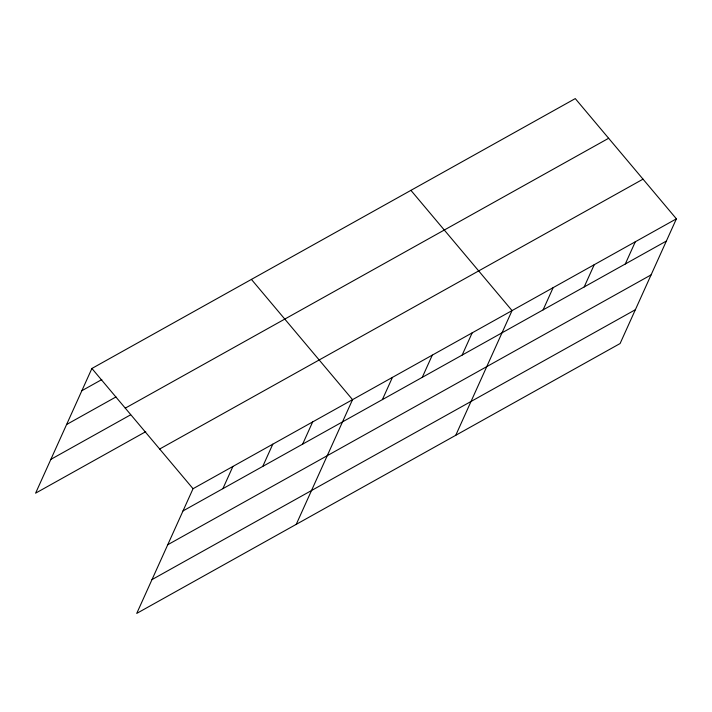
<?xml version="1.0" encoding="UTF-8"?>
<svg xmlns="http://www.w3.org/2000/svg" width="712" height="712" viewBox="0 0 712 712"><rect width="100%" height="100%" fill="white"/><g stroke="black" fill="none" stroke-linecap="round" stroke-linejoin="round"><path stroke-width="1.07" d="M676.4 218.833L193.041 488.708L136.731 613.406L620.099 343.531L676.4 218.833L575.269 98.594L91.901 368.469L35.6 493.167L145.738 431.677M222.874 488.672L232.913 466.44M262.755 466.404L272.794 444.172M302.636 444.146L312.666 421.913M296.245 524.343L352.547 399.646L251.416 279.407M382.388 399.61L392.428 377.378M422.26 377.351L432.3 355.119M462.141 355.083L472.181 332.851M455.751 435.29L512.053 310.592L410.922 190.353M543.105 309.88L553.144 287.648M584.187 286.945L594.226 264.713M625.278 264.001L635.318 241.768M81.871 390.701L101.807 379.567M66.599 424.512L115.967 396.949M125.276 408.145L608.644 138.27M50.872 459.356L130.625 414.82M159.666 449.023L643.025 179.157M183.002 510.931L666.361 241.065M167.729 544.751L651.097 274.877M152.003 579.586L635.362 309.72M91.901 368.469L193.041 488.708"/></g></svg>
